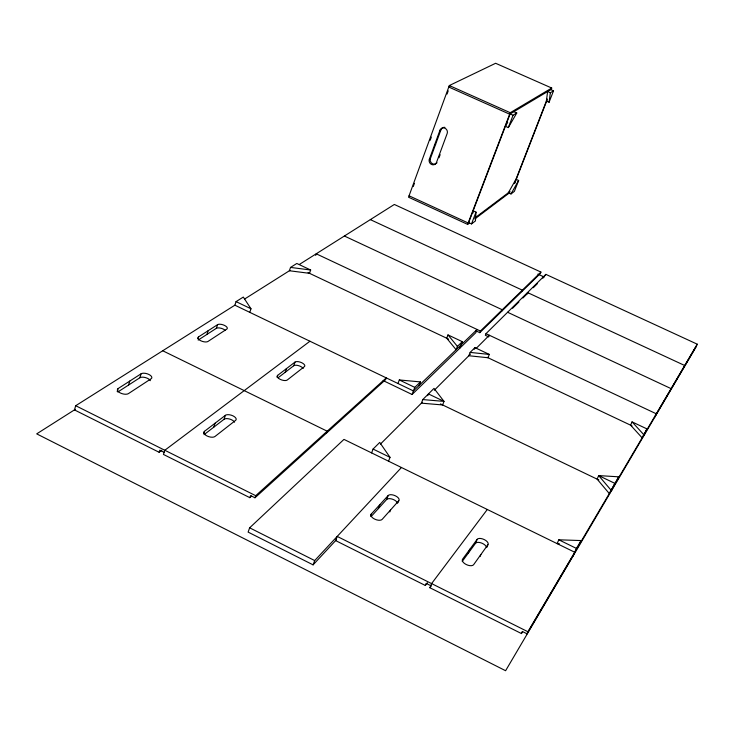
<?xml version="1.0" encoding="UTF-8"?>
<svg xmlns="http://www.w3.org/2000/svg" width="734" height="734" viewBox="0 0 734 734"><rect width="100%" height="100%" fill="white"/><g stroke="black" fill="none" stroke-linecap="round" stroke-linejoin="round"><path stroke-width="1.1" d="M473.017 213.016L473.155 210.805L476.017 212.117L475.439 220.943L471.503 223.925L468.65 222.613L468.173 222.971L409.058 195.804M550.344 92.75L547.619 91.548L546.38 101.044L549.087 102.246L550.344 92.75L553.528 90.832L550.812 89.64M249.789 312.354L250.991 308.785L243.312 297.068L236.054 301.619L234.871 305.188L75.703 405.719L74.437 409.902L159.131 452.282L161.838 450.254M117.201 391.571L118.156 388.534L141.102 373.789A5.918 2.688 16.1 0 1 148.892 374.459A5.918 2.688 16.1 0 1 151.14 378.735L128.422 393.626A6.092 2.826 15.6 0 1 120.348 392.984A6.092 2.826 15.6 0 1 118.156 388.534M128.523 385.075L129.78 381.065M117.789 392.011L139.855 377.753L141.102 373.789M159.131 452.282L159.819 450.19L164.132 452.346M197.914 338.769L198.519 336.906L217.558 324.676A5.367 2.248 17.5 0 1 224.476 325.401A5.367 2.248 17.5 0 1 226.788 329.126L207.951 341.475A5.496 2.358 17.2 0 1 200.804 340.769A5.496 2.358 17.2 0 1 198.519 336.906M206.942 334.41L208.153 330.713M198.18 340.071L216.347 328.327L217.558 324.676M203.804 433.344L204.483 431.317L225.402 415.325A5.918 2.762 17.6 0 1 233.036 415.884A5.918 2.762 17.6 0 1 235.623 420.353L214.952 436.51A6.083 2.908 17.2 0 1 207.043 435.978A6.083 2.908 17.2 0 1 204.483 431.317M213.722 427.216L215.08 423.215M204.006 434.684L224.053 419.279L225.402 415.325M290.536 267.415L289.389 270.754L309.509 273.323L310.656 270.011L296.811 263.469L290.536 267.415L310.656 270.011M315.666 255.414L316.226 253.799L480.412 331.043L540.921 272.075L394.341 204.465L299.408 264.423M277.03 377.203L277.681 375.34L295.004 362.091A5.377 2.303 18.9 0 1 301.784 362.743A5.377 2.303 18.9 0 1 304.381 366.633L287.269 380.001A5.505 2.413 18.6 0 1 280.269 379.377A5.505 2.413 18.6 0 1 277.681 375.34M285.15 372.331L286.443 368.642M278.131 377.726L293.719 365.752L295.004 362.091M309.941 341.237L164.82 450.254L163.443 454.438L249.835 497.661L250.569 495.578L254.973 497.78L385.589 379.661L386.258 377.891L255.707 495.689L254.973 497.78M574.74 552.243L343.962 439.391L249.643 527.819L248.12 532.104L313.088 564.859L336.356 539.811M449.786 86.539L448.777 87.034L509.662 114.192L551.197 89.41L551.729 88.043L495.624 63.28L449.318 85.548L408.544 197.217L467.631 224.384L469.43 223.035M413.26 186.537L414.435 183.307M430.152 140.304L431.326 137.075M447.043 94.071L448.217 90.842M326.483 433.115L327.19 431.188L162.709 350.76M439.969 130.248A4.055 3.771 61.4 0 1 444.914 128.221A4.055 3.771 61.4 0 1 447.171 133.496L436.473 162.498A4.028 3.725 59.2 0 1 431.583 164.471A4.028 3.725 59.2 0 1 429.335 159.25L439.969 130.248L440.987 129.689A4.046 3.771 61.4 0 1 444.942 127.367M429.335 159.25L430.363 158.645L440.987 129.689M439.015 157.764L440.152 154.672M313.088 564.859L314.693 560.574L401.452 467.503M371.606 452.906L373.065 449.061L379.735 442.428L390.02 457.346L388.543 461.191M397.966 383.515L399.314 379.955L420.472 381.909L419.114 385.433M467.631 224.384L510.231 112.706L551.729 88.043M468.65 222.613L510.112 113.917L513.057 115.229L516.773 112.99L513.855 111.687M471.503 223.925L476.017 212.117M507.653 122.385L505.405 126.266L508.332 127.578L513.057 115.229M383.185 380.607L412.058 394.479L414.783 387.378L420.472 381.909M370.532 516.011L371.312 513.993L388.185 495.523A5.973 2.89 21.1 0 1 395.507 495.881A5.973 2.89 21.1 0 1 398.773 500.744L397.993 502.717M378.322 508.625L379.863 504.634M422.775 399.571L421.389 403.159L442.611 404.948L444.015 401.397L434.005 388.387L422.775 399.571L444.015 401.397L428.445 393.929L427.757 395.699M448.006 334.906L446.731 338.218L456.108 349.714L457.41 346.384L462.31 341.668L448.006 334.906L457.41 346.384M371.184 516.47L386.653 499.478L388.185 495.523M514.442 183.234L547.188 98.971M514.607 183.555L547.087 99.989M518.635 180.454L514.369 191.4L510.992 193.959L508.341 192.758L515.984 179.261L518.635 180.454L510.992 193.959M549.087 102.246L553.528 90.832M389.8 511.928L390.58 509.928M459.723 348.283L462.31 341.668M470.145 352.403L468.833 355.742L488 357.742L489.321 354.43L474.935 347.632L470.145 352.403L489.321 354.43M475.65 330.713L479.779 332.658L480.412 331.043M474.283 349.283L474.935 347.632M655.59 415.398L697.3 344.209L545.885 274.369L485.991 333.667L485.348 335.282L488.449 336.732M488.697 336.851L489.339 335.245L475.99 348.586M501.634 311.317L502.258 309.766L344.384 236.018M521.755 291.664L522.36 290.169L370.34 219.622M526.911 294.059L527.507 292.563L684.739 365.523L684.07 367.018M540.921 272.075L540.334 273.525L479.779 332.658M545.885 274.369L542.903 278.195M697.3 344.209L527.911 631.735L337.209 536.416L335.631 540.591L425.325 585.466L426.17 583.392L430.748 585.677M522.599 631.598L521.434 633.552L429.895 587.75L431.592 583.594L487.303 509.488M468.301 553.133L469.944 549.151M462.236 561.409L475.513 543.298L477.146 539.352A6.037 2.936 23.2 0 1 484.293 539.6A6.037 2.936 23.2 0 1 487.936 544.674L486.697 547.628M480.045 556.546L480.871 554.546M579.383 544.362L581.062 540.563L558.794 539.802L557.124 543.628L559.345 543.701M521.434 633.552L522.333 631.479L527.003 633.809L573.896 554.161M527.003 633.809L527.911 631.735M632.057 421.876L630.607 425.179L642.14 437.831L646.929 428.895L632.057 421.876L643.626 434.5M573.052 556.069L576.429 548.417L581.062 540.563M618.661 476.816L609.303 493.569L597.127 479.146L598.678 475.595L618.661 476.816L617.101 480.339M611.67 490.431L614.817 483.339L598.678 475.595L610.89 489.991M643.993 435.501L646.929 428.895M654.875 417.013L656.306 413.793L485.991 333.667M670.426 390.194L671.124 388.644L507.607 312.262M508.332 127.578L516.773 112.99M696.006 347.09L505.598 670.72L36.7 433.867L75.354 409.315M487.936 544.674L473.623 564.694A6.202 3.101 23.1 0 1 466.228 564.529A6.202 3.101 23.1 0 1 462.558 559.207L477.146 539.352M429.895 587.75L431.262 585.943M425.325 585.466L427.408 582.732M398.773 500.744L382.166 519.369A6.138 3.046 20.9 0 1 374.588 519.076A6.138 3.046 20.9 0 1 371.312 513.993M380.451 444.07L422.243 402.305M434.289 390.259L470.43 354.146M512.571 308.28L518.938 301.958M522.92 298.013L528.508 292.471M533.306 287.71L537.306 283.746M412.058 394.479L475.806 332.695L477.072 329.474L413.425 390.928L234.871 305.188M249.835 497.661L251.523 496.138M474.815 218.971L509.836 192.565M474.935 217.888L510.038 191.482M244.523 299.087L289.884 270.442M434.638 144.8L435.657 144.213M449.318 85.548L510.231 112.706M537.884 274.103L544.133 276.984M308.069 272.644L448.621 339.117M487.082 357.302L632.002 425.839M236.054 301.619L250.991 308.785M399.314 379.955L414.783 387.378M440.437 403.902L598.843 479.972M373.065 449.061L390.02 457.346M558.794 539.802L576.429 548.417M75.703 405.719L255.707 495.689M249.643 527.819L314.693 560.574M475.513 543.298A6.037 2.954 23.2 0 1 481.201 542.921A6.037 2.954 23.2 0 1 486.431 547.041M386.653 499.478A5.973 2.899 21.1 0 1 392.534 499.221A5.973 2.899 21.1 0 1 397.525 503.203M139.855 377.753A5.909 2.697 16 0 1 145.506 377.606A5.909 2.697 16 0 1 150.36 380.689M224.053 419.279A5.918 2.78 17.6 0 1 229.54 419.022A5.918 2.78 17.6 0 1 234.55 422.188M216.347 328.327A5.358 2.257 17.5 0 1 225.255 330.364M293.719 365.752A5.367 2.312 18.9 0 1 298.545 365.651A5.367 2.312 18.9 0 1 303.188 368.468M437.024 162.764A4.019 3.725 59.2 0 1 430.363 158.645"/></g></svg>
